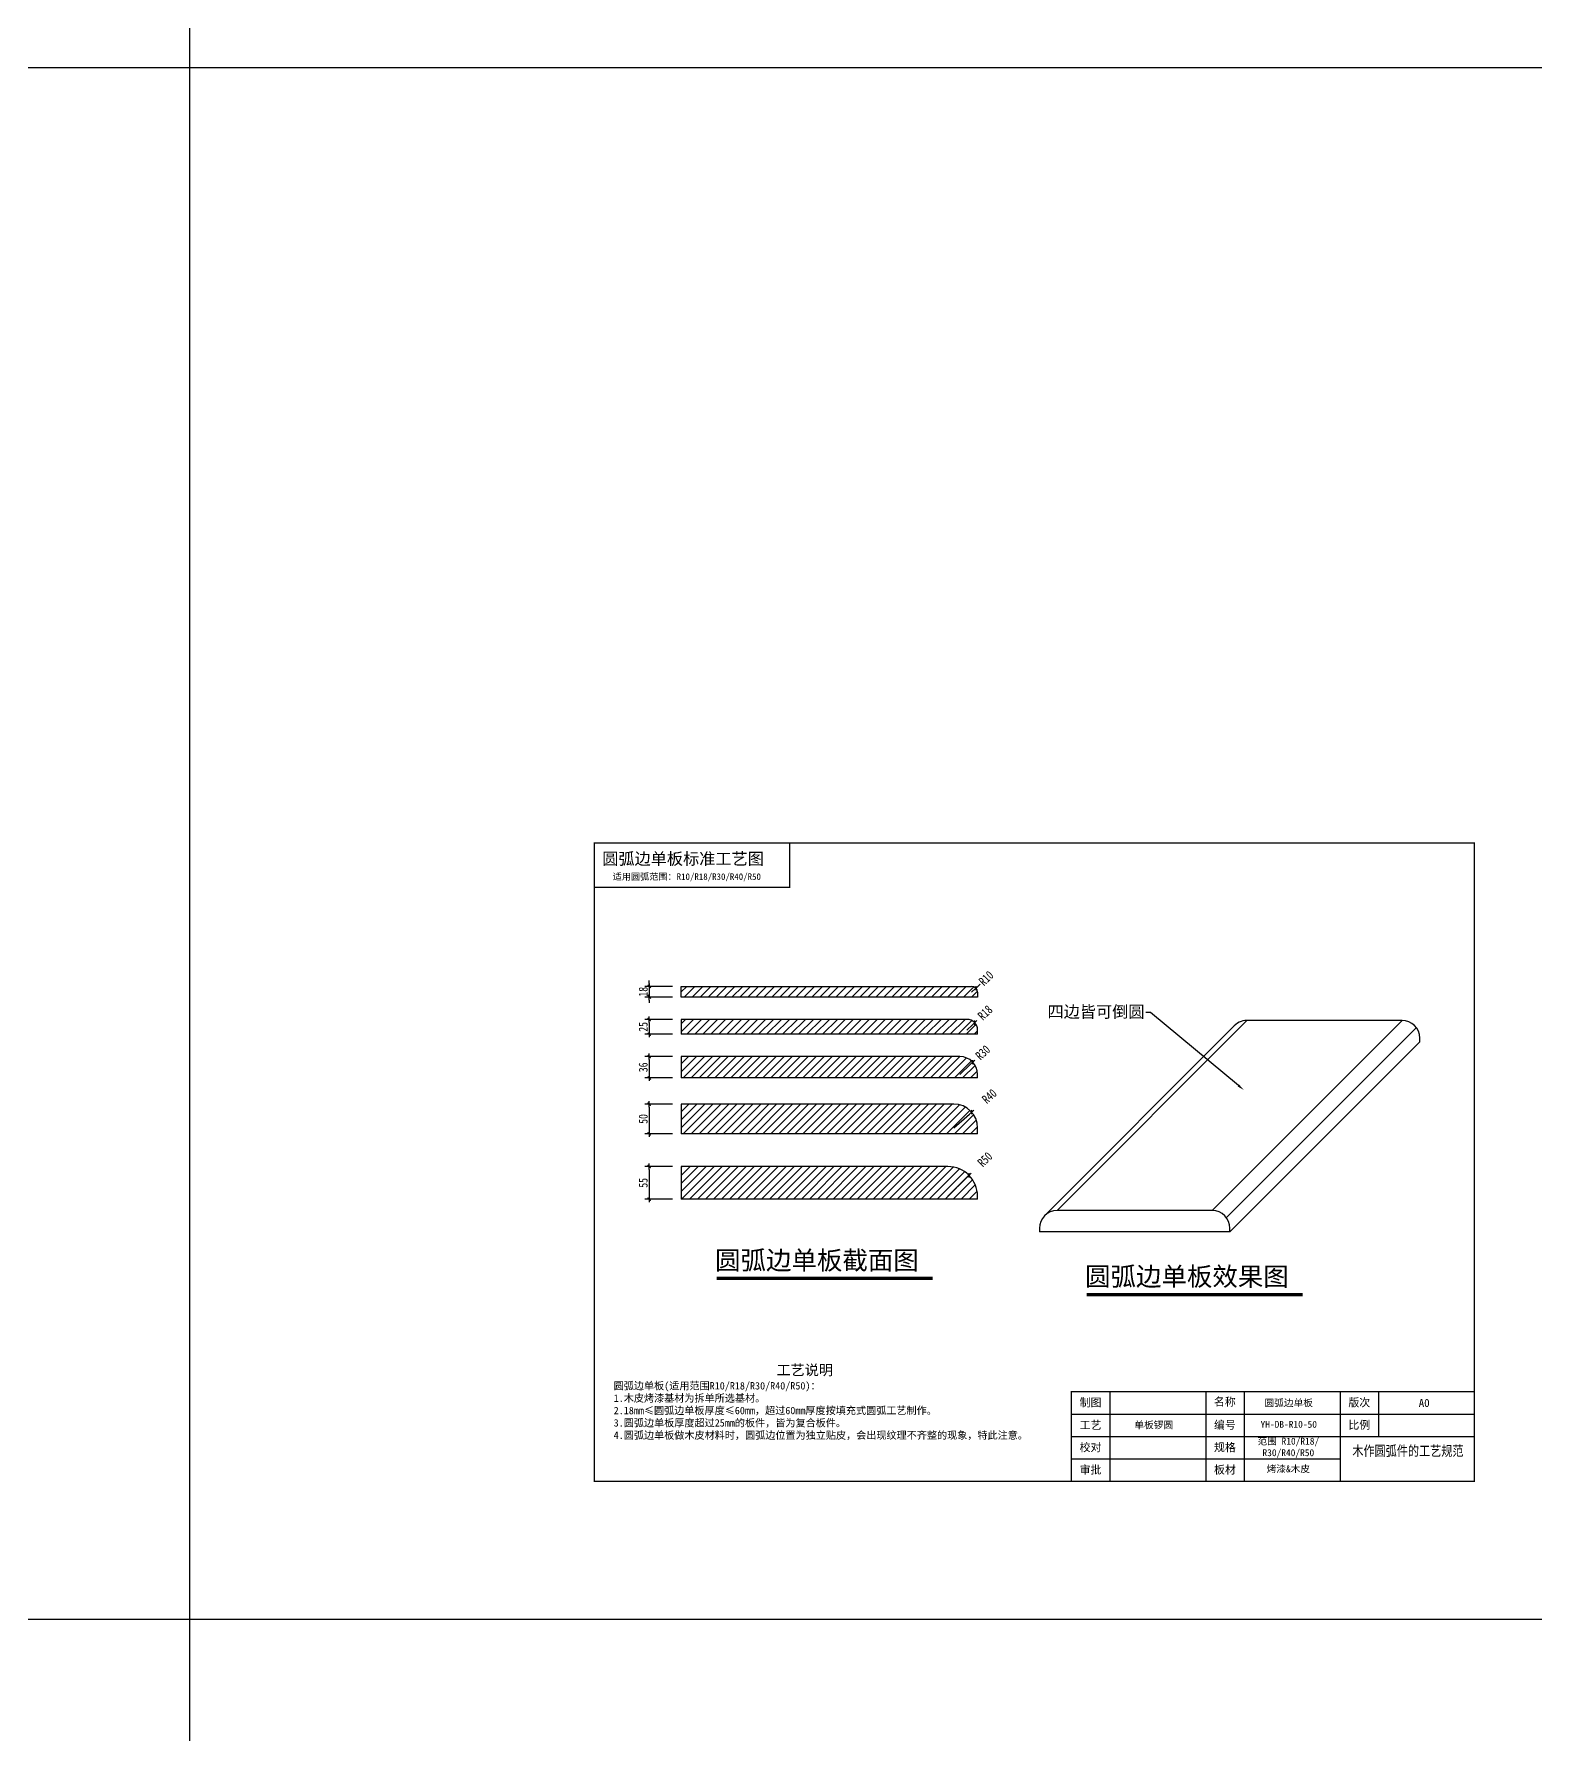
# Model space of a CAD drawing. Header units: millimetres. Extents: x 1116 to 19180, y 5378 to 16725.
# Drawn here: x 4543 to 7077, y 11051 to 13920 of the extents above; entities that cross this region are included whole.
import ezdxf
from ezdxf import colors
from ezdxf.entities.mleader import LeaderData, LeaderLine
from ezdxf.math import Vec2, Vec3

# ---------------------------------------------------------------- set-up
doc = ezdxf.new("R2010")
doc.units = ezdxf.units.MM
doc.layers.add('YQ_TITLE', color=6, linetype='Continuous')
doc.layers.add('图框', color=7, linetype='Continuous')
doc.layers.add('常用', color=7, linetype='Continuous', lineweight=30)
doc.styles.get("Standard").update_dxf_attribs({"font": 'arial.ttf'})
doc.styles.add('YQ_DIM', font='simfang.ttf', dxfattribs={"width": 0.8})
doc.styles.add('YQ_TITLE', font='simhei.ttf')
doc.styles.add('黑体', font='simhei.ttf')
doc.dimstyles.new('yq5', dxfattribs={"dimscale": 5, "dimtxt": 3, "dimasz": 1, "dimexe": 1.5, "dimexo": 3, "dimgap": 0.5, "dimtad": 1, "dimdec": 1, "dimdsep": 46, "dimtxsty": 'YQ_DIM', "dimblk": 'YQTICK', "dimcen": 0, "dimclrd": 256, "dimclre": 256, "dimclrt": 7, "dimadec": 1, "dimazin": 2, "dimtfac": 1, "dimtdec": 1, "dimtix": 1, "dimtmove": 2, "dimatfit": 2, "dimfxl": 0, "dimtolj": 1, "dimtzin": 0, "dimarcsym": 0})
pattern_1 = [(45, (566.591, -6072.596), (-6.735192, 6.735192), [])]

# ---------------------------------------------------------------- blocks, each defined once
blk = doc.blocks.new('YQTICK')
blk.add_line((-1, 0), (1, 0))
at = {"const_width": 0.4}
blk.add_lwpolyline([(0.53, 0.53), (-0.53, -0.53)], dxfattribs=at)
blk = doc.blocks.new('*D103')
at = {"lineweight": -2, "transparency": 16777216}
for p, q in [((5619.9, 12313.8), (5573.4, 12313.8)), ((5580.9, 12318.8), (5580.9, 12323.8)), ((5580.9, 12313.8), (5580.9, 12295.8)), ((5619.9, 12295.8), (5573.4, 12295.8)), ((5580.9, 12290.8), (5580.9, 12285.8))]:
    blk.add_line(p, q, dxfattribs=at)
at = {"layer": 'Defpoints', "color": 0, "transparency": 16777216}
for p in [(5634.9, 12313.8), (5580.9, 12295.8), (5634.9, 12295.8)]:
    blk.add_point(p, dxfattribs=at)
at = {"lineweight": -2, "transparency": 16777216, "xscale": 5, "yscale": 5, "zscale": 5}
for p, rotation in [((5580.9, 12313.8), 270), ((5580.9, 12295.8), 90)]:
    blk.add_blockref('YQTICK', p, dxfattribs=dict(at, rotation=rotation))
at = {"color": 7, "transparency": 16777216, "insert": (5570.8, 12304.8), "char_height": 15, "attachment_point": 5, "rotation": 90, "style": 'YQ_DIM'}
blk.add_mtext('\\A1;18', dxfattribs=at)
blk = doc.blocks.new('*D104')
at = {"lineweight": -2, "transparency": 16777216}
for p, q in [((5619.9, 12258), (5573.4, 12258)), ((5580.9, 12253), (5580.9, 12238)), ((5619.9, 12233), (5573.4, 12233))]:
    blk.add_line(p, q, dxfattribs=at)
at = {"layer": 'Defpoints', "color": 0, "transparency": 16777216}
for p in [(5634.9, 12258), (5580.9, 12233), (5634.9, 12233)]:
    blk.add_point(p, dxfattribs=at)
at = {"lineweight": -2, "transparency": 16777216, "xscale": 5, "yscale": 5, "zscale": 5}
for p, rotation in [((5580.9, 12258), 90), ((5580.9, 12233), 270)]:
    blk.add_blockref('YQTICK', p, dxfattribs=dict(at, rotation=rotation))
at = {"color": 7, "transparency": 16777216, "insert": (5570.8, 12245.5), "char_height": 15, "attachment_point": 5, "rotation": 90, "style": 'YQ_DIM'}
blk.add_mtext('\\A1;25', dxfattribs=at)
blk = doc.blocks.new('*D105')
at = {"lineweight": -2, "transparency": 16777216}
for p, q in [((5619.9, 12195.3), (5573.4, 12195.3)), ((5580.9, 12190.3), (5580.9, 12164.3)), ((5619.9, 12159.3), (5573.4, 12159.3))]:
    blk.add_line(p, q, dxfattribs=at)
at = {"layer": 'Defpoints', "color": 0, "transparency": 16777216}
for p in [(5634.9, 12195.3), (5580.9, 12159.3), (5634.9, 12159.3)]:
    blk.add_point(p, dxfattribs=at)
at = {"lineweight": -2, "transparency": 16777216, "xscale": 5, "yscale": 5, "zscale": 5}
for p, rotation in [((5580.9, 12195.3), 90), ((5580.9, 12159.3), 270)]:
    blk.add_blockref('YQTICK', p, dxfattribs=dict(at, rotation=rotation))
at = {"color": 7, "transparency": 16777216, "insert": (5570.8, 12177.3), "char_height": 15, "attachment_point": 5, "rotation": 90, "style": 'YQ_DIM'}
blk.add_mtext('\\A1;36', dxfattribs=at)
blk = doc.blocks.new('*D106')
at = {"lineweight": -2, "transparency": 16777216}
for p, q in [((5619.9, 12115.2), (5573.4, 12115.2)), ((5580.9, 12110.2), (5580.9, 12070.2)), ((5619.9, 12065.2), (5573.4, 12065.2))]:
    blk.add_line(p, q, dxfattribs=at)
at = {"layer": 'Defpoints', "color": 0, "transparency": 16777216}
for p in [(5634.9, 12115.2), (5580.9, 12065.2), (5634.9, 12065.2)]:
    blk.add_point(p, dxfattribs=at)
at = {"lineweight": -2, "transparency": 16777216, "xscale": 5, "yscale": 5, "zscale": 5}
for p, rotation in [((5580.9, 12115.2), 90), ((5580.9, 12065.2), 270)]:
    blk.add_blockref('YQTICK', p, dxfattribs=dict(at, rotation=rotation))
at = {"color": 7, "transparency": 16777216, "insert": (5570.8, 12090.2), "char_height": 15, "attachment_point": 5, "rotation": 90, "style": 'YQ_DIM'}
blk.add_mtext('\\A1;50', dxfattribs=at)
blk = doc.blocks.new('*D107')
at = {"lineweight": -2, "transparency": 16777216}
for p, q in [((5619.9, 12009.9), (5573.4, 12009.9)), ((5580.9, 12004.9), (5580.9, 11959.9)), ((5619.9, 11954.9), (5573.4, 11954.9))]:
    blk.add_line(p, q, dxfattribs=at)
at = {"layer": 'Defpoints', "color": 0, "transparency": 16777216}
for p in [(5634.9, 12009.9), (5580.9, 11954.9), (5634.9, 11954.9)]:
    blk.add_point(p, dxfattribs=at)
at = {"lineweight": -2, "transparency": 16777216, "xscale": 5, "yscale": 5, "zscale": 5}
for p, rotation in [((5580.9, 12009.9), 90), ((5580.9, 11954.9), 270)]:
    blk.add_blockref('YQTICK', p, dxfattribs=dict(at, rotation=rotation))
at = {"color": 7, "transparency": 16777216, "insert": (5570.8, 11982.4), "char_height": 15, "attachment_point": 5, "rotation": 90, "style": 'YQ_DIM'}
blk.add_mtext('\\A1;55', dxfattribs=at)
blk = doc.blocks.new('*D71')
at = {"lineweight": -2, "transparency": 16777216}
for p, q in [((6124.9, 12303.8), (6132.1, 12310.8)), ((6135.7, 12314.2), (6139.3, 12317.7))]:
    blk.add_line(p, q, dxfattribs=at)
at = {"layer": 'Defpoints', "color": 0, "transparency": 16777216}
for p in [(6132.1, 12310.8), (6124.9, 12303.8)]:
    blk.add_point(p, dxfattribs=at)
at = {"lineweight": -2, "transparency": 16777216, "xscale": 5, "yscale": 5, "zscale": 5, "rotation": 224.0160977499797}
blk.add_blockref('YQTICK', (6132.1, 12310.8), dxfattribs=at)
at = {"color": 7, "transparency": 16777216, "insert": (6149.4, 12327.5), "char_height": 15, "attachment_point": 5, "rotation": 44.0161, "style": 'YQ_DIM'}
blk.add_mtext('\\A1;R10', dxfattribs=at)
blk = doc.blocks.new('*D72')
at = {"lineweight": -2, "transparency": 16777216}
blk.add_line((6116.9, 12240), (6126.3, 12249), dxfattribs=at)
at = {"layer": 'Defpoints', "color": 0, "transparency": 16777216}
for p in [(6129.9, 12252.5), (6116.9, 12240)]:
    blk.add_point(p, dxfattribs=at)
at = {"lineweight": -2, "transparency": 16777216, "xscale": 5, "yscale": 5, "zscale": 5, "rotation": 43.7707431725494}
blk.add_blockref('YQTICK', (6129.9, 12252.5), dxfattribs=at)
at = {"color": 7, "transparency": 16777216, "insert": (6147.6, 12269.4), "char_height": 15, "attachment_point": 5, "rotation": 43.7707, "style": 'YQ_DIM'}
blk.add_mtext('\\A1;R18', dxfattribs=at)
blk = doc.blocks.new('*D73')
at = {"lineweight": -2, "transparency": 16777216}
blk.add_line((6104.9, 12165.3), (6123, 12182.5), dxfattribs=at)
at = {"layer": 'Defpoints', "color": 0, "transparency": 16777216}
for p in [(6104.9, 12165.3), (6126.6, 12186)]:
    blk.add_point(p, dxfattribs=at)
at = {"lineweight": -2, "transparency": 16777216, "xscale": 5, "yscale": 5, "zscale": 5, "rotation": 43.53911980857744}
blk.add_blockref('YQTICK', (6126.6, 12186), dxfattribs=at)
at = {"color": 7, "transparency": 16777216, "insert": (6143.7, 12202.2), "char_height": 15, "attachment_point": 5, "rotation": 43.5391, "style": 'YQ_DIM'}
blk.add_mtext('\\A1;R30', dxfattribs=at)
blk = doc.blocks.new('*D74')
at = {"lineweight": -2, "transparency": 16777216}
blk.add_line((6094.9, 12075.2), (6121, 12098.5), dxfattribs=at)
at = {"layer": 'Defpoints', "color": 0, "transparency": 16777216}
for p in [(6124.8, 12101.8), (6094.9, 12075.2)]:
    blk.add_point(p, dxfattribs=at)
at = {"lineweight": -2, "transparency": 16777216, "xscale": 5, "yscale": 5, "zscale": 5, "rotation": 41.62976679228647}
blk.add_blockref('YQTICK', (6124.8, 12101.8), dxfattribs=at)
at = {"color": 7, "transparency": 16777216, "insert": (6154.8, 12128.5), "char_height": 15, "attachment_point": 5, "rotation": 41.6298, "style": 'YQ_DIM'}
blk.add_mtext('\\A1;R40', dxfattribs=at)
blk = doc.blocks.new('*D75')
at = {"lineweight": -2, "transparency": 16777216}
blk.add_line((6084.9, 11959.9), (6116.8, 11991.6), dxfattribs=at)
at = {"layer": 'Defpoints', "color": 0, "transparency": 16777216}
for p in [(6120.3, 11995.1), (6084.9, 11959.9)]:
    blk.add_point(p, dxfattribs=at)
at = {"lineweight": -2, "transparency": 16777216, "xscale": 5, "yscale": 5, "zscale": 5, "rotation": 44.79744375887648}
blk.add_blockref('YQTICK', (6120.3, 11995.1), dxfattribs=at)
at = {"color": 7, "transparency": 16777216, "insert": (6147.4, 12022), "char_height": 15, "attachment_point": 5, "rotation": 44.7974, "style": 'YQ_DIM'}
blk.add_mtext('\\A1;R50', dxfattribs=at)

msp = doc.modelspace()

# ---------------------------------------------------------------- hatches: boundary and pattern name
h = msp.add_hatch()
h.set_pattern_fill('ANSI31', color=256, scale=3)
h.set_pattern_definition(pattern_1)
h.paths.add_polyline_path([(6134.87, 12295.82), (6134.87, 12303.82, 0.4142136), (6124.87, 12313.82), (5634.87, 12313.82), (5634.87, 12295.82)])
h = msp.add_hatch()
h.set_pattern_fill('ANSI31', color=256, scale=3)
h.set_pattern_definition(pattern_1)
h.paths.add_polyline_path([(6134.87, 12233.03), (6134.87, 12240.03, 0.4142136), (6116.87, 12258.03), (5634.87, 12258.03), (5634.87, 12233.03)])
h = msp.add_hatch()
h.set_pattern_fill('ANSI31', color=256, scale=3)
h.set_pattern_definition(pattern_1)
h.paths.add_polyline_path([(5634.87, 12195.32), (5634.87, 12159.32), (6134.87, 12159.32), (6134.87, 12165.32, 0.4142136), (6104.87, 12195.32)])
h = msp.add_hatch()
h.set_pattern_fill('ANSI31', color=256, scale=3)
h.set_pattern_definition(pattern_1)
h.paths.add_polyline_path([(5634.87, 12115.24), (5634.87, 12065.24), (6134.87, 12065.24), (6134.87, 12075.24, 0.4142136), (6094.87, 12115.24)])
h = msp.add_hatch()
h.set_pattern_fill('ANSI31', color=256, scale=3)
h.set_pattern_definition(pattern_1)
h.paths.add_polyline_path([(5634.87, 12009.91), (5634.87, 11954.91), (6134.87, 11954.91), (6134.87, 11959.91, 0.4142136), (6084.87, 12009.91)])

# ---------------------------------------------------------------- linework, layer by layer
for p, q in [((4805.29, 16724.77), (4805.29, 5377.64)), ((1115.77, 13863.27), (19180.15, 13863.27)), ((5634.87, 12313.82), (6124.87, 12313.82)), ((5634.87, 12295.82), (5634.87, 12313.82)), ((6134.87, 12295.82), (5634.87, 12295.82)), ((6134.87, 12303.82), (6134.87, 12295.82)), ((6116.87, 12258.03), (5634.87, 12258.03)), ((5634.87, 12258.03), (5634.87, 12233.03)), ((6269.11, 11935.73), (6589.45, 12256.07)), ((6530.69, 11935.73), (6851.03, 12256.07)), ((6851.03, 12256.4), (6589.45, 12256.4)), ((6134.87, 12233.03), (5634.87, 12233.03)), ((6134.87, 12233.03), (6134.87, 12240.03)), ((6247.9, 11926.94), (6565.75, 12244.79)), ((6554.65, 11923.79), (6874.99, 12244.13)), ((6881.03, 12220.4), (6881.03, 12226.4)), ((6104.87, 12195.32), (5634.87, 12195.32)), ((5634.87, 12195.32), (5634.87, 12159.32)), ((6560.69, 11899.73), (6881.03, 12220.07)), ((6134.87, 12159.32), (6134.87, 12165.32)), ((6134.87, 12159.32), (5634.87, 12159.32)), ((6094.87, 12115.24), (5634.87, 12115.24)), ((5634.87, 12115.24), (5634.87, 12065.24)), ((6134.87, 12065.24), (5634.87, 12065.24)), ((6134.87, 12065.24), (6134.87, 12075.24)), ((6084.87, 12009.91), (5634.87, 12009.91)), ((5634.87, 12009.91), (5634.87, 11954.91)), ((6134.87, 11954.91), (5634.87, 11954.91)), ((6134.87, 11954.91), (6134.87, 11959.91)), ((6530.69, 11935.73), (6269.11, 11935.73)), ((6239.11, 11905.73), (6239.11, 11899.73)), ((6560.69, 11899.73), (6560.69, 11905.73)), ((6560.69, 11899.73), (6239.11, 11899.73)), ((1115.77, 11246.44), (19180.15, 11246.44))]:
    msp.add_line(p, q)
for centre, radius, start, end in [((6124.87, 12303.82), 10, 0, 90), ((6116.87, 12240.03), 18, 0, 90), ((6589.45, 12226.4), 30, 90, 142.19017), ((6851.03, 12226.4), 30, 0, 90), ((6104.87, 12165.32), 30, 0, 90), ((6094.87, 12075.24), 40, 0, 90), ((6084.87, 11959.91), 50, 0, 90), ((6269.11, 11905.73), 30, 90, 180), ((6530.69, 11905.73), 30, 0, 90)]:
    msp.add_arc(centre, radius, start, end)
at = {"layer": 'YQ_TITLE', "const_width": 5.6}
for points in [[(5694.67, 11821.4), (6059.4, 11821.4)], [(6318.92, 11794.07), (6683.65, 11794.07)]]:
    msp.add_lwpolyline(points, dxfattribs=at)
at = {"layer": '图框'}
for p, q in [((6357.9, 11630.06), (6357.9, 11478.92)), ((6519.84, 11630.06), (6519.84, 11478.92)), ((6584.61, 11630.06), (6584.61, 11478.92)), ((6746.56, 11630.06), (6746.56, 11478.92)), ((6811.33, 11630.06), (6811.33, 11554.49)), ((6293.12, 11592.28), (6973.27, 11592.28)), ((6293.12, 11554.49), (6973.27, 11554.49)), ((6293.12, 11516.7), (6746.56, 11516.7))]:
    msp.add_line(p, q, dxfattribs=at)
at = {"layer": '常用', "lineweight": -3, "const_width": 2.31}
msp.add_lwpolyline([(6973.27, 11630.06), (6293.12, 11630.06), (6293.12, 11478.92), (5488.27, 11478.92), (5488.27, 12555.83), (6973.27, 12555.83), (6973.27, 11478.92), (6293.12, 11478.92)], dxfattribs=at)
msp.add_lwpolyline([(5488.27, 12555.83), (5817.72, 12555.83), (5817.72, 12480.87), (5488.27, 12480.87)], close=True, dxfattribs=at)

# ---------------------------------------------------------------- texts
at = {"insert": (5520.92, 11675.57), "char_height": 12.5, "attachment_point": 1}
msp.add_mtext_dynamic_manual_height_columns('\\pi274.65575;{\\fSimHei|b0|i0|c134|p49;\\H1.4x;工艺说明\\P\\pi0;\\H0.71429x;圆弧边单板(适用范围R10/R18/R30/R40/R50)：\\P1\\fSimHei|b0|i0|c0|p49;.\\fSimHei|b0|i0|c134|p49;木皮烤漆基材为拆单所选基材。\\P2\\fSimHei|b0|i0|c0|p49;.\\fSimHei|b0|i0|c134|p49;18mm≤圆弧边单板厚度≤60mm，超过60mm厚度按填充式圆弧工艺制作。\\P3.圆弧边单板厚度超过25mm的板件，皆为复合板件。\\P4.圆弧边单板做木皮材料时，圆弧边位置为独立贴皮，会出现纹理不齐整的现象，特此注意。}', width=751.1002, gutter_width=875, heights=[0], dxfattribs=at)
at = {"layer": 'YQ_TITLE', "style": 'YQ_TITLE'}
for s, height, p in [('圆弧边单板标准工艺图 ', 20, (5501.59, 12519.05)), ('适用圆弧范围：R10/R18/R30/R40/R50', 11, (5519.38, 12493.42)), ('圆弧边单板截面图', 31.5, (5692.02, 11836.08)), ('圆弧边单板效果图', 31.5, (6316.27, 11808.75))]:
    msp.add_text(s, height=height, dxfattribs=at).set_placement(p)
at = {"layer": '图框', "attachment_point": 5, "style": '黑体'}
for s, insert, char_height, width in [('制图', (6325.51, 11611.17), 13.495, 64.7764), ('{\\fﾺￚￌﾣﾤ|b0|i0|c134|p2;名称}', (6552.04, 11612.4), 13.4951, 64.7764), ('{\\fSimSun|b0|i0|c134|p2;\\C3;圆弧边单板}', (6659.82, 11610.68), 11.6607, 161.9411), ('版次', (6778.94, 11611.17), 13.495, 64.7764), ('A0', (6888.43, 11611.12), 13.495, 64.7764), ('工艺', (6325.51, 11573.38), 13.495, 64.7764), ('{\\fSimSun|b0|i0|c134|p2;\\C3;单板锣圆}', (6432.1, 11573.38), 11.6607, 161.9411), ('编号', (6552.23, 11573.38), 13.495, 64.7764), ('{\\fSimSun|b0|i0|c134|p2;\\C3;YH-DB-R10-50}', (6659.89, 11575.03), 11.6607, 161.9411), ('比例', (6778.94, 11573.38), 13.495, 64.7764), ('校对', (6325.51, 11535.6), 13.495, 64.7764), ('规格', (6552.23, 11535.6), 13.495, 64.7764), ('{\\fSimSun|b0|i0|c134|p2;\\C3;范围 R10/R18/\\PR30/R40/R50}', (6659.24, 11535.58), 11.6607, 161.9411), ('{\\fSimSun|b0|i0|c134|p2;\\W0.8;\\C0;木作圆弧件的工艺规范}', (6861, 11529.52), 17.1842, 229.0654), ('审批', (6325.51, 11497.81), 13.495, 64.7764), ('板材', (6552.23, 11497.81), 13.495, 64.7764), ('{\\fSimSun|b0|i0|c134|p2;\\C3;烤漆&木皮}', (6659.24, 11499.28), 11.6607, 161.9411)]:
    msp.add_mtext(s, dxfattribs=dict(at, insert=insert, char_height=char_height, width=width))

# ---------------------------------------------------------------- dimensions: what is measured, and where the dimension line sits
for center, mpoint, picture, middle in [((6124.87, 12303.82), (6132.06, 12310.77), '*D71', (6149.36, 12327.49)), ((6116.87, 12240.03), (6129.87, 12252.48), '*D72', (6147.57, 12269.44)), ((6104.87, 12165.32), (6126.62, 12185.99), '*D73', (6143.69, 12202.21)), ((6094.87, 12075.24), (6124.77, 12101.81), '*D74', (6154.84, 12128.55)), ((6084.87, 11959.91), (6120.35, 11995.14), '*D75', (6147.36, 12021.96))]:
    dim = msp.add_radius_dim(center=center, mpoint=mpoint, dimstyle='yq5', override={"dimfxl": 30, "dimfxlon": 1})
    dim.commit()
    dim.dimension.update_dxf_attribs({"geometry": picture, "text_midpoint": middle, "dimtype": 164})
for base, p1, p2, picture, middle in [((5580.87, 12295.82), (5634.87, 12313.82), (5634.87, 12295.82), '*D103', (5570.78, 12304.82)), ((5580.87, 12233.03), (5634.87, 12258.03), (5634.87, 12233.03), '*D104', (5570.78, 12245.53)), ((5580.87, 12159.32), (5634.87, 12195.32), (5634.87, 12159.32), '*D105', (5570.78, 12177.32)), ((5580.87, 12065.24), (5634.87, 12115.24), (5634.87, 12065.24), '*D106', (5570.78, 12090.24)), ((5580.87, 11954.91), (5634.87, 12009.91), (5634.87, 11954.91), '*D107', (5570.78, 11982.41))]:
    dim = msp.add_linear_dim(base=base, p1=p1, p2=p2, angle=90, dimstyle='yq5')
    dim.commit()
    dim.dimension.update_dxf_attribs({"geometry": picture, "text_midpoint": middle})

# ---------------------------------------------------------------- leaders
ml = msp.add_multileader_mtext('Standard')
ml.set_content('{\\fSimHei|b0|i0|c134|p49;四边皆可倒圆}', color=256)
ml.set_leader_properties()
ml.build(insert=Vec2(0, 0))
ml.multileader.update_dxf_attribs({"arrow_head_size": 12})
ctx = ml.context
ctx.base_point, ctx.char_height, ctx.arrow_head_size, ctx.plane_origin = Vec3(6247.57, 12269.57), 20, 12, Vec3(6103.45, 12223.84)
ctx.text_align_type = 2
notes = []
notes.append((ctx, [(1, (1, 1, 0), (6426.54, 12269.57), (-1, 0), 8, [(0, [(6584.18, 12138.93)], 0, [])])]))
ctx.mtext.insert, ctx.mtext.width, ctx.mtext.alignment, ctx.mtext.flow_direction = Vec3(6416.54, 12281.09), 196.6559, 3, 5
for ctx, leaders in notes:
    for number, flags, end, landing, length, lines in leaders:
        leader = LeaderData()
        leader.index, (leader.has_last_leader_line, leader.has_dogleg_vector, leader.attachment_direction) = number, flags
        leader.last_leader_point, leader.dogleg_vector, leader.dogleg_length = Vec3(end), Vec3(landing), length
        for number, points, colour, breaks in lines:
            line = LeaderLine()
            line.index, line.vertices, line.color, line.breaks = number, Vec3.list(points), colors.encode_raw_color(colour), breaks
            leader.lines.append(line)
        ctx.leaders.append(leader)

doc.saveas('drawing.dxf')
